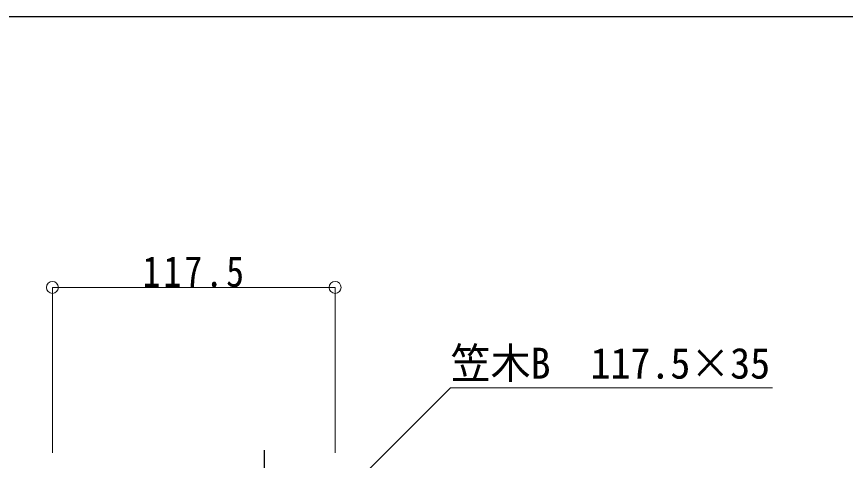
# Model space of a CAD drawing. Units: millimetres at full size, sheet at 1:5; details may follow other scales. Extents: x -1050 to 1050, y -742 to 742.
# Drawn here: x -682.9 to -338.4, y 498.1 to 682.5 of the extents above; entities that cross this region are included whole.
import ezdxf
from ezdxf.enums import TextEntityAlignment as Align

# ---------------------------------------------------------------- set-up
doc = ezdxf.new("R2010")
doc.units = ezdxf.units.MM
doc.header["$LTSCALE"] = 5
doc.linetypes.add('CHAIN1', pattern=[8, 5, -1, 1, -1])
doc.layers.add('0-0_通り芯', color=7, linetype='CHAIN1')
doc.layers.add('1-5_図枠1_1', color=7, linetype='Continuous')
doc.layers.add('0-3_寸法', color=54, linetype='Continuous', lineweight=20)
doc.layers.add('0-9_文字', color=3, linetype='Continuous', lineweight=20)
doc.styles.add('ＭＳ ゴシック', font='')
doc.styles.get('ＭＳ ゴシック').set_extended_font_data('MS Gothic')

# ---------------------------------------------------------------- blocks, each defined once
blk = doc.blocks.new('dimension_origin')
at = {"color": 0, "linetype": 'Continuous', "lineweight": -2}
blk.add_circle((0, 0), 1.25, dxfattribs=at)

msp = doc.modelspace()

# ---------------------------------------------------------------- linework, layer by layer
at = {"layer": '0-0_通り芯'}
msp.add_line((-580, 502.406), (-580, -411.793), dxfattribs=at)
at = {"layer": '0-3_寸法'}
for p, q in [((-668, 501.257), (-668, 570)), ((-668, 570), (-550.5, 570)), ((-550.5, 501.257), (-550.5, 570))]:
    msp.add_line(p, q, dxfattribs=at)
at = {"layer": '0-9_文字'}
msp.add_lwpolyline([(-550.5, 480.381), (-502.5, 528.248), (-368.75, 528.248)], dxfattribs=at)
at = {"layer": '1-5_図枠1_1'}
msp.add_line((-990, 682.5), (703.535, 682.5), dxfattribs=at)

# ---------------------------------------------------------------- block references
at = {"layer": '0-3_寸法', "xscale": 2, "yscale": 2, "rotation": 180}
msp.add_blockref('dimension_origin', (-668, 570), dxfattribs=at)
at = {"layer": '0-3_寸法', "xscale": 2, "yscale": 2}
msp.add_blockref('dimension_origin', (-550.5, 570), dxfattribs=at)

# ---------------------------------------------------------------- texts
at = {"layer": '0-3_寸法', "insert": (-630.5, 570), "char_height": 12.83, "attachment_point": 7, "style": 'ＭＳ ゴシック'}
msp.add_mtext('\\T1.17;\\W0.85;117.5', dxfattribs=at)
at = {"layer": '0-9_文字', "style": 'ＭＳ ゴシック', "width": 0.95}
msp.add_text('笠木B\u3000117.5×35', height=12.83, dxfattribs=at).set_placement((-502.5, 528.248), align=Align.BOTTOM_LEFT)

doc.saveas('drawing.dxf')
